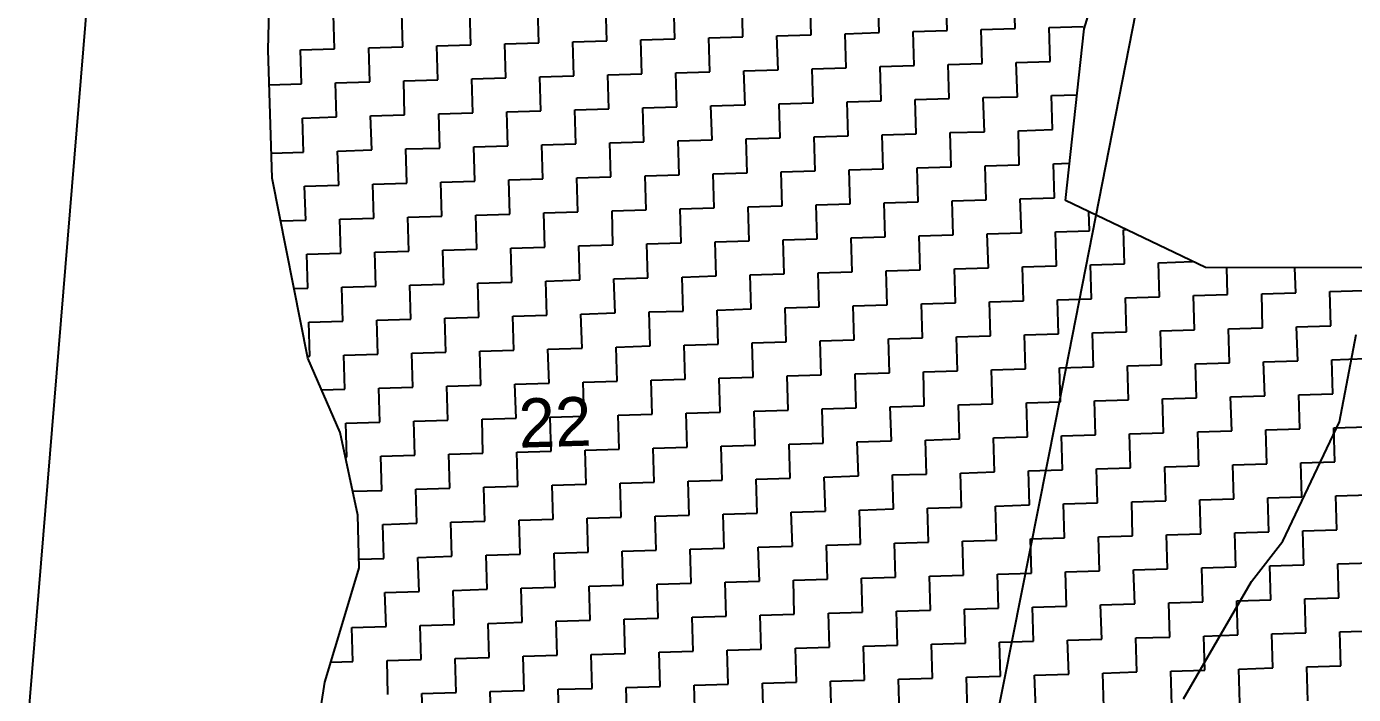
# Model space of a CAD drawing. Header units: metres. Extents: x 289662 to 290738, y 2016260 to 2018343.
# Drawn here: x 289923.1 to 290044.1, y 2017022.5 to 2017083.4 of the extents above; entities that cross this region are included whole.
import ezdxf
from ezdxf.enums import TextEntityAlignment as Align

# ---------------------------------------------------------------- set-up
doc = ezdxf.new("R2010")
doc.units = ezdxf.units.M
for name, color, linetype in [('LINE_WATER', 4, 'Continuous'), ('POLY_HATCH', 12, 'Continuous'), ('POLY_PARCEL', 6, 'Continuous'), ('TEXT_PARCEL', 7, 'Continuous'), ('V_BOUND_LINE', 7, 'Continuous')]:
    doc.layers.add(name, color=color, linetype=linetype)
doc.styles.add('TEXT_MAP', font='', dxfattribs={"height": 2.5})
doc.styles.get('TEXT_MAP').set_extended_font_data('Kruti Dev 050')

msp = doc.modelspace()

# ---------------------------------------------------------------- linework, layer by layer
at = {"layer": 'LINE_WATER'}
for p, q in [((290042.79, 2017047.32), (290044.32, 2017055.27)), ((290037.63, 2017036.43), (290042.79, 2017047.32)), ((290034.79, 2017032.76), (290037.63, 2017036.43)), ((290028.58, 2017022.05), (290034.79, 2017032.76))]:
    msp.add_line(p, q, dxfattribs=at)
at = {"layer": 'POLY_HATCH'}
for p, q in [((289945.15, 2017081.23), (289945.47, 2017093.63)), ((290019.53, 2017083.15), (290022.68, 2017093.65)), ((290017.83, 2017067.5), (290019.53, 2017083.15)), ((289945.5, 2017069.54), (289945.15, 2017081.23)), ((289948.75, 2017053.12), (289945.5, 2017069.54)), ((290030.59, 2017061.38), (290017.83, 2017067.5)), ((290044.9, 2017061.37), (290030.59, 2017061.38)), ((289951.71, 2017046.33), (289948.75, 2017053.12)), ((289953.31, 2017038.81), (289951.71, 2017046.33)), ((289953.45, 2017034), (289953.31, 2017038.81)), ((289952.2, 2017029.83), (289953.45, 2017034)), ((289950.32, 2017023.58), (289952.2, 2017029.83)), ((289948.59, 2017012.52), (289950.32, 2017023.58))]:
    msp.add_line(p, q, dxfattribs=at)
at = {"layer": 'POLY_HATCH', "linetype": 'Continuous'}
for p, q in [((290007.04, 2017082.98), (290006.95, 2017086.09)), ((290013.25, 2017083.17), (290013.16, 2017086.27)), ((289969.82, 2017081.87), (289969.73, 2017084.97)), ((289976.02, 2017082.05), (289975.93, 2017085.16)), ((289982.23, 2017082.24), (289982.13, 2017085.34)), ((289988.43, 2017082.43), (289988.34, 2017085.53)), ((289994.64, 2017082.61), (289994.54, 2017085.71)), ((290000.84, 2017082.8), (290000.75, 2017085.9)), ((289951.2, 2017081.31), (289951.11, 2017084.41)), ((289957.41, 2017081.5), (289957.32, 2017084.6)), ((289963.61, 2017081.68), (289963.52, 2017084.78)), ((289985.33, 2017082.33), (289988.43, 2017082.43)), ((289991.53, 2017082.52), (289994.64, 2017082.61)), ((289991.63, 2017079.42), (289991.53, 2017082.52)), ((289997.74, 2017082.7), (290000.84, 2017082.8)), ((289997.83, 2017079.6), (289997.74, 2017082.7)), ((290003.94, 2017082.89), (290007.04, 2017082.98)), ((290004.04, 2017079.79), (290003.94, 2017082.89)), ((290010.15, 2017083.08), (290013.25, 2017083.17)), ((290010.24, 2017079.97), (290010.15, 2017083.08)), ((290016.35, 2017083.26), (290019.45, 2017083.35)), ((290016.44, 2017080.16), (290016.35, 2017083.26)), ((289948.1, 2017081.22), (289951.2, 2017081.31)), ((289948.2, 2017078.12), (289948.1, 2017081.22)), ((289954.31, 2017081.4), (289957.41, 2017081.5)), ((289954.4, 2017078.3), (289954.31, 2017081.4)), ((289960.51, 2017081.59), (289963.61, 2017081.68)), ((289960.6, 2017078.49), (289960.51, 2017081.59)), ((289966.72, 2017081.78), (289969.82, 2017081.87)), ((289966.81, 2017078.67), (289966.72, 2017081.78)), ((289972.92, 2017081.96), (289976.02, 2017082.05)), ((289973.01, 2017078.86), (289972.92, 2017081.96)), ((289979.12, 2017082.15), (289982.23, 2017082.24)), ((289979.22, 2017079.04), (289979.12, 2017082.15)), ((289985.42, 2017079.23), (289985.33, 2017082.33)), ((290007.14, 2017079.88), (290010.24, 2017079.97)), ((290013.34, 2017080.07), (290016.44, 2017080.16)), ((290013.44, 2017076.96), (290013.34, 2017080.07)), ((289969.91, 2017078.77), (289973.01, 2017078.86)), ((289970, 2017075.66), (289969.91, 2017078.77)), ((289976.12, 2017078.95), (289979.22, 2017079.04)), ((289976.21, 2017075.85), (289976.12, 2017078.95)), ((289982.32, 2017079.14), (289985.42, 2017079.23)), ((289982.41, 2017076.04), (289982.32, 2017079.14)), ((289988.52, 2017079.32), (289991.63, 2017079.42)), ((289988.62, 2017076.22), (289988.52, 2017079.32)), ((289994.73, 2017079.51), (289997.83, 2017079.6)), ((289994.82, 2017076.41), (289994.73, 2017079.51)), ((290000.93, 2017079.7), (290004.04, 2017079.79)), ((290001.03, 2017076.59), (290000.93, 2017079.7)), ((290007.23, 2017076.78), (290007.14, 2017079.88)), ((289945.25, 2017078.03), (289948.2, 2017078.12)), ((289951.3, 2017078.21), (289954.4, 2017078.3)), ((289951.39, 2017075.11), (289951.3, 2017078.21)), ((289957.5, 2017078.39), (289960.6, 2017078.49)), ((289957.59, 2017075.29), (289957.5, 2017078.39)), ((289963.71, 2017078.58), (289966.81, 2017078.67)), ((289963.8, 2017075.48), (289963.71, 2017078.58)), ((289991.72, 2017076.31), (289994.82, 2017076.41)), ((289997.92, 2017076.5), (290001.03, 2017076.59)), ((289998.02, 2017073.4), (289997.92, 2017076.5)), ((290004.13, 2017076.69), (290007.23, 2017076.78)), ((290004.22, 2017073.58), (290004.13, 2017076.69)), ((290010.33, 2017076.87), (290013.44, 2017076.96)), ((290010.43, 2017073.77), (290010.33, 2017076.87)), ((290016.54, 2017077.06), (290018.87, 2017077.13)), ((290016.63, 2017073.96), (290016.54, 2017077.06)), ((289954.49, 2017075.2), (289957.59, 2017075.29)), ((289954.59, 2017072.1), (289954.49, 2017075.2)), ((289960.7, 2017075.39), (289963.8, 2017075.48)), ((289960.79, 2017072.28), (289960.7, 2017075.39)), ((289966.9, 2017075.57), (289970, 2017075.66)), ((289966.99, 2017072.47), (289966.9, 2017075.57)), ((289973.11, 2017075.76), (289976.21, 2017075.85)), ((289973.2, 2017072.65), (289973.11, 2017075.76)), ((289979.31, 2017075.94), (289982.41, 2017076.04)), ((289979.4, 2017072.84), (289979.31, 2017075.94)), ((289985.51, 2017076.13), (289988.62, 2017076.22)), ((289985.61, 2017073.03), (289985.51, 2017076.13)), ((289991.81, 2017073.21), (289991.72, 2017076.31)), ((289948.29, 2017075.01), (289951.39, 2017075.11)), ((289948.38, 2017071.91), (289948.29, 2017075.01)), ((290013.53, 2017073.86), (290016.63, 2017073.96)), ((289976.3, 2017072.75), (289979.4, 2017072.84)), ((289976.39, 2017069.65), (289976.3, 2017072.75)), ((289982.51, 2017072.93), (289985.61, 2017073.03)), ((289982.6, 2017069.83), (289982.51, 2017072.93)), ((289988.71, 2017073.12), (289991.81, 2017073.21)), ((289988.8, 2017070.02), (289988.71, 2017073.12)), ((289994.91, 2017073.3), (289998.02, 2017073.4)), ((289995.01, 2017070.2), (289994.91, 2017073.3)), ((290001.12, 2017073.49), (290004.22, 2017073.58)), ((290001.21, 2017070.39), (290001.12, 2017073.49)), ((290007.32, 2017073.68), (290010.43, 2017073.77)), ((290007.42, 2017070.57), (290007.32, 2017073.68)), ((290013.62, 2017070.76), (290013.53, 2017073.86)), ((289945.44, 2017071.82), (289948.38, 2017071.91)), ((289951.48, 2017072), (289954.59, 2017072.1)), ((289951.58, 2017068.9), (289951.48, 2017072)), ((289957.69, 2017072.19), (289960.79, 2017072.28)), ((289957.78, 2017069.09), (289957.69, 2017072.19)), ((289963.89, 2017072.38), (289966.99, 2017072.47)), ((289963.99, 2017069.27), (289963.89, 2017072.38)), ((289970.1, 2017072.56), (289973.2, 2017072.65)), ((289970.19, 2017069.46), (289970.1, 2017072.56)), ((289998.11, 2017070.3), (290001.21, 2017070.39)), ((290004.31, 2017070.48), (290007.42, 2017070.57)), ((290004.41, 2017067.38), (290004.31, 2017070.48)), ((290010.52, 2017070.67), (290013.62, 2017070.76)), ((290010.61, 2017067.56), (290010.52, 2017070.67)), ((290016.72, 2017070.85), (290018.2, 2017070.9)), ((290016.82, 2017067.75), (290016.72, 2017070.85)), ((289954.68, 2017068.99), (289957.78, 2017069.09)), ((289960.88, 2017069.18), (289963.99, 2017069.27)), ((289960.98, 2017066.08), (289960.88, 2017069.18)), ((289967.09, 2017069.37), (289970.19, 2017069.46)), ((289967.18, 2017066.26), (289967.09, 2017069.37)), ((289973.29, 2017069.55), (289976.39, 2017069.65)), ((289973.38, 2017066.45), (289973.29, 2017069.55)), ((289979.5, 2017069.74), (289982.6, 2017069.83)), ((289979.59, 2017066.64), (289979.5, 2017069.74)), ((289985.7, 2017069.92), (289988.8, 2017070.02)), ((289985.79, 2017066.82), (289985.7, 2017069.92)), ((289991.91, 2017070.11), (289995.01, 2017070.2)), ((289992, 2017067.01), (289991.91, 2017070.11)), ((289998.2, 2017067.19), (289998.11, 2017070.3)), ((289948.47, 2017068.81), (289951.58, 2017068.9)), ((289948.57, 2017065.71), (289948.47, 2017068.81)), ((289954.77, 2017065.89), (289954.68, 2017068.99)), ((289982.69, 2017066.73), (289985.79, 2017066.82)), ((289982.78, 2017063.63), (289982.69, 2017066.73)), ((289988.9, 2017066.91), (289992, 2017067.01)), ((289988.99, 2017063.81), (289988.9, 2017066.91)), ((289995.1, 2017067.1), (289998.2, 2017067.19)), ((289995.19, 2017064), (289995.1, 2017067.1)), ((290001.3, 2017067.29), (290004.41, 2017067.38)), ((290001.4, 2017064.18), (290001.3, 2017067.29)), ((290007.51, 2017067.47), (290010.61, 2017067.56)), ((290007.6, 2017064.37), (290007.51, 2017067.47)), ((290013.71, 2017067.66), (290016.82, 2017067.75)), ((290013.81, 2017064.56), (290013.71, 2017067.66)), ((289946.28, 2017065.64), (289948.57, 2017065.71)), ((289951.67, 2017065.8), (289954.77, 2017065.89)), ((289951.76, 2017062.7), (289951.67, 2017065.8)), ((289957.87, 2017065.99), (289960.98, 2017066.08)), ((289957.97, 2017062.88), (289957.87, 2017065.99)), ((289964.08, 2017066.17), (289967.18, 2017066.26)), ((289964.17, 2017063.07), (289964.08, 2017066.17)), ((289970.28, 2017066.36), (289973.38, 2017066.45)), ((289970.38, 2017063.25), (289970.28, 2017066.36)), ((289976.49, 2017066.54), (289979.59, 2017066.64)), ((289976.58, 2017063.44), (289976.49, 2017066.54)), ((290020.01, 2017064.74), (290019.96, 2017066.47)), ((290004.5, 2017064.28), (290007.6, 2017064.37)), ((290004.59, 2017061.17), (290004.5, 2017064.28)), ((290010.7, 2017064.46), (290013.81, 2017064.56)), ((290010.8, 2017061.36), (290010.7, 2017064.46)), ((290016.91, 2017064.65), (290020.01, 2017064.74)), ((290017, 2017061.55), (290016.91, 2017064.65)), ((290023.11, 2017064.83), (290023.36, 2017064.84)), ((290023.21, 2017061.73), (290023.11, 2017064.83)), ((289961.07, 2017062.98), (289964.17, 2017063.07)), ((289967.27, 2017063.16), (289970.38, 2017063.25)), ((289967.37, 2017060.06), (289967.27, 2017063.16)), ((289973.48, 2017063.35), (289976.58, 2017063.44)), ((289973.57, 2017060.25), (289973.48, 2017063.35)), ((289979.68, 2017063.53), (289982.78, 2017063.63)), ((289979.77, 2017060.43), (289979.68, 2017063.53)), ((289985.89, 2017063.72), (289988.99, 2017063.81)), ((289985.98, 2017060.62), (289985.89, 2017063.72)), ((289992.09, 2017063.91), (289995.19, 2017064)), ((289992.18, 2017060.8), (289992.09, 2017063.91)), ((289998.3, 2017064.09), (290001.4, 2017064.18)), ((289998.39, 2017060.99), (289998.3, 2017064.09)), ((289948.66, 2017062.6), (289951.76, 2017062.7)), ((289948.75, 2017059.5), (289948.66, 2017062.6)), ((289954.86, 2017062.79), (289957.97, 2017062.88)), ((289954.96, 2017059.69), (289954.86, 2017062.79)), ((289961.16, 2017059.87), (289961.07, 2017062.98)), ((290026.31, 2017061.82), (290029.41, 2017061.92)), ((290029.41, 2017061.92), (290029.41, 2017061.94)), ((289989.08, 2017060.71), (289992.18, 2017060.8)), ((289989.17, 2017057.61), (289989.08, 2017060.71)), ((289995.29, 2017060.9), (289998.39, 2017060.99)), ((289995.38, 2017057.79), (289995.29, 2017060.9)), ((290001.49, 2017061.08), (290004.59, 2017061.17)), ((290001.58, 2017057.98), (290001.49, 2017061.08)), ((290007.7, 2017061.27), (290010.8, 2017061.36)), ((290007.79, 2017058.17), (290007.7, 2017061.27)), ((290013.9, 2017061.45), (290017, 2017061.55)), ((290013.99, 2017058.35), (290013.9, 2017061.45)), ((290020.1, 2017061.64), (290023.21, 2017061.73)), ((290020.2, 2017058.54), (290020.1, 2017061.64)), ((290026.4, 2017058.72), (290026.31, 2017061.82)), ((290032.61, 2017058.91), (290032.53, 2017061.38)), ((290038.81, 2017059.09), (290038.74, 2017061.37)), ((289947.5, 2017059.46), (289948.75, 2017059.5)), ((289951.85, 2017059.6), (289954.96, 2017059.69)), ((289951.95, 2017056.49), (289951.85, 2017059.6)), ((289958.06, 2017059.78), (289961.16, 2017059.87)), ((289958.15, 2017056.68), (289958.06, 2017059.78)), ((289964.26, 2017059.97), (289967.37, 2017060.06)), ((289964.36, 2017056.86), (289964.26, 2017059.97)), ((289970.47, 2017060.15), (289973.57, 2017060.25)), ((289970.56, 2017057.05), (289970.47, 2017060.15)), ((289976.67, 2017060.34), (289979.77, 2017060.43)), ((289976.77, 2017057.24), (289976.67, 2017060.34)), ((289982.88, 2017060.52), (289985.98, 2017060.62)), ((289982.97, 2017057.42), (289982.88, 2017060.52)), ((290010.89, 2017058.26), (290013.99, 2017058.35)), ((290010.98, 2017055.16), (290010.89, 2017058.26)), ((290017.09, 2017058.44), (290020.2, 2017058.54)), ((290017.19, 2017055.34), (290017.09, 2017058.44)), ((290023.3, 2017058.63), (290026.4, 2017058.72)), ((290023.39, 2017055.53), (290023.3, 2017058.63)), ((290029.5, 2017058.82), (290032.61, 2017058.91)), ((290029.6, 2017055.71), (290029.5, 2017058.82)), ((290035.71, 2017059), (290038.81, 2017059.09)), ((290035.8, 2017055.9), (290035.71, 2017059)), ((290041.91, 2017059.19), (290045.01, 2017059.28)), ((290042.01, 2017056.08), (290041.91, 2017059.19)), ((289967.46, 2017056.96), (289970.56, 2017057.05)), ((289973.66, 2017057.14), (289976.77, 2017057.24)), ((289973.76, 2017054.04), (289973.66, 2017057.14)), ((289979.87, 2017057.33), (289982.97, 2017057.42)), ((289979.96, 2017054.23), (289979.87, 2017057.33)), ((289986.07, 2017057.51), (289989.17, 2017057.61)), ((289986.17, 2017054.41), (289986.07, 2017057.51)), ((289992.28, 2017057.7), (289995.38, 2017057.79)), ((289992.37, 2017054.6), (289992.28, 2017057.7)), ((289998.48, 2017057.89), (290001.58, 2017057.98)), ((289998.57, 2017054.78), (289998.48, 2017057.89)), ((290004.69, 2017058.07), (290007.79, 2017058.17)), ((290004.78, 2017054.97), (290004.69, 2017058.07)), ((289948.85, 2017056.4), (289951.95, 2017056.49)), ((289948.94, 2017053.3), (289948.85, 2017056.4)), ((289955.05, 2017056.59), (289958.15, 2017056.68)), ((289955.14, 2017053.48), (289955.05, 2017056.59)), ((289961.25, 2017056.77), (289964.36, 2017056.86)), ((289961.35, 2017053.67), (289961.25, 2017056.77)), ((289967.55, 2017053.86), (289967.46, 2017056.96)), ((290032.7, 2017055.81), (290035.8, 2017055.9)), ((290032.79, 2017052.7), (290032.7, 2017055.81)), ((290038.9, 2017055.99), (290042.01, 2017056.08)), ((290039, 2017052.89), (290038.9, 2017055.99)), ((289989.27, 2017054.51), (289992.37, 2017054.6)), ((289995.47, 2017054.69), (289998.57, 2017054.78)), ((289995.56, 2017051.59), (289995.47, 2017054.69)), ((290001.68, 2017054.88), (290004.78, 2017054.97)), ((290001.77, 2017051.77), (290001.68, 2017054.88)), ((290007.88, 2017055.06), (290010.98, 2017055.16)), ((290007.97, 2017051.96), (290007.88, 2017055.06)), ((290014.09, 2017055.25), (290017.19, 2017055.34)), ((290014.18, 2017052.15), (290014.09, 2017055.25)), ((290020.29, 2017055.43), (290023.39, 2017055.53)), ((290020.38, 2017052.33), (290020.29, 2017055.43)), ((290026.49, 2017055.62), (290029.6, 2017055.71)), ((290026.59, 2017052.52), (290026.49, 2017055.62)), ((289952.04, 2017053.39), (289955.14, 2017053.48)), ((289952.13, 2017050.29), (289952.04, 2017053.39)), ((289958.25, 2017053.58), (289961.35, 2017053.67)), ((289958.34, 2017050.47), (289958.25, 2017053.58)), ((289964.45, 2017053.76), (289967.55, 2017053.86)), ((289964.54, 2017050.66), (289964.45, 2017053.76)), ((289970.65, 2017053.95), (289973.76, 2017054.04)), ((289970.75, 2017050.85), (289970.65, 2017053.95)), ((289976.86, 2017054.13), (289979.96, 2017054.23)), ((289976.95, 2017051.03), (289976.86, 2017054.13)), ((289983.06, 2017054.32), (289986.17, 2017054.41)), ((289983.16, 2017051.22), (289983.06, 2017054.32)), ((289989.36, 2017051.4), (289989.27, 2017054.51)), ((289948.72, 2017053.29), (289948.94, 2017053.3)), ((290017.28, 2017052.24), (290020.38, 2017052.33)), ((290017.37, 2017049.14), (290017.28, 2017052.24)), ((290023.48, 2017052.43), (290026.59, 2017052.52)), ((290023.58, 2017049.32), (290023.48, 2017052.43)), ((290029.69, 2017052.61), (290032.79, 2017052.7)), ((290029.78, 2017049.51), (290029.69, 2017052.61)), ((290035.89, 2017052.8), (290039, 2017052.89)), ((290035.99, 2017049.69), (290035.89, 2017052.8)), ((290042.1, 2017052.98), (290045.2, 2017053.08)), ((290042.19, 2017049.88), (290042.1, 2017052.98)), ((289973.85, 2017050.94), (289976.95, 2017051.03)), ((289980.05, 2017051.12), (289983.16, 2017051.22)), ((289980.15, 2017048.02), (289980.05, 2017051.12)), ((289986.26, 2017051.31), (289989.36, 2017051.4)), ((289986.35, 2017048.21), (289986.26, 2017051.31)), ((289992.46, 2017051.5), (289995.56, 2017051.59)), ((289992.56, 2017048.39), (289992.46, 2017051.5)), ((289998.67, 2017051.68), (290001.77, 2017051.77)), ((289998.76, 2017048.58), (289998.67, 2017051.68)), ((290004.87, 2017051.87), (290007.97, 2017051.96)), ((290004.96, 2017048.77), (290004.87, 2017051.87)), ((290011.08, 2017052.05), (290014.18, 2017052.15)), ((290011.17, 2017048.95), (290011.08, 2017052.05)), ((289950.01, 2017050.23), (289952.13, 2017050.29)), ((289955.24, 2017050.38), (289958.34, 2017050.47)), ((289955.33, 2017047.28), (289955.24, 2017050.38)), ((289961.44, 2017050.57), (289964.54, 2017050.66)), ((289961.53, 2017047.47), (289961.44, 2017050.57)), ((289967.64, 2017050.75), (289970.75, 2017050.85)), ((289967.74, 2017047.65), (289967.64, 2017050.75)), ((289973.94, 2017047.84), (289973.85, 2017050.94)), ((290039.09, 2017049.79), (290042.19, 2017049.88)), ((290039.18, 2017046.69), (290039.09, 2017049.79)), ((289995.66, 2017048.49), (289998.76, 2017048.58)), ((290001.86, 2017048.67), (290004.96, 2017048.77)), ((290001.96, 2017045.57), (290001.86, 2017048.67)), ((290008.07, 2017048.86), (290011.17, 2017048.95)), ((290008.16, 2017045.76), (290008.07, 2017048.86)), ((290014.27, 2017049.04), (290017.37, 2017049.14)), ((290014.36, 2017045.94), (290014.27, 2017049.04)), ((290020.48, 2017049.23), (290023.58, 2017049.32)), ((290020.57, 2017046.13), (290020.48, 2017049.23)), ((290026.68, 2017049.42), (290029.78, 2017049.51)), ((290026.77, 2017046.31), (290026.68, 2017049.42)), ((290032.88, 2017049.6), (290035.99, 2017049.69)), ((290032.98, 2017046.5), (290032.88, 2017049.6)), ((289958.43, 2017047.37), (289961.53, 2017047.47)), ((289958.52, 2017044.27), (289958.43, 2017047.37)), ((289964.64, 2017047.56), (289967.74, 2017047.65)), ((289964.73, 2017044.46), (289964.64, 2017047.56)), ((289970.84, 2017047.74), (289973.94, 2017047.84)), ((289970.93, 2017044.64), (289970.84, 2017047.74)), ((289977.04, 2017047.93), (289980.15, 2017048.02)), ((289977.14, 2017044.83), (289977.04, 2017047.93)), ((289983.25, 2017048.12), (289986.35, 2017048.21)), ((289983.34, 2017045.01), (289983.25, 2017048.12)), ((289989.45, 2017048.3), (289992.56, 2017048.39)), ((289989.55, 2017045.2), (289989.45, 2017048.3)), ((289995.75, 2017045.38), (289995.66, 2017048.49)), ((289952.23, 2017047.19), (289955.33, 2017047.28)), ((289952.32, 2017044.08), (289952.23, 2017047.19)), ((290017.47, 2017046.03), (290020.57, 2017046.13)), ((290023.67, 2017046.22), (290026.77, 2017046.31)), ((290023.76, 2017043.12), (290023.67, 2017046.22)), ((290029.88, 2017046.41), (290032.98, 2017046.5)), ((290029.97, 2017043.3), (290029.88, 2017046.41)), ((290036.08, 2017046.59), (290039.18, 2017046.69)), ((290036.17, 2017043.49), (290036.08, 2017046.59)), ((290042.28, 2017046.78), (290045.39, 2017046.87)), ((290042.38, 2017043.68), (290042.28, 2017046.78)), ((289980.24, 2017044.92), (289983.34, 2017045.01)), ((289980.33, 2017041.82), (289980.24, 2017044.92)), ((289986.44, 2017045.11), (289989.55, 2017045.2)), ((289986.54, 2017042), (289986.44, 2017045.11)), ((289992.65, 2017045.29), (289995.75, 2017045.38)), ((289992.74, 2017042.19), (289992.65, 2017045.29)), ((289998.85, 2017045.48), (290001.96, 2017045.57)), ((289998.95, 2017042.38), (289998.85, 2017045.48)), ((290005.06, 2017045.66), (290008.16, 2017045.76)), ((290005.15, 2017042.56), (290005.06, 2017045.66)), ((290011.26, 2017045.85), (290014.36, 2017045.94)), ((290011.35, 2017042.75), (290011.26, 2017045.85)), ((290017.56, 2017042.93), (290017.47, 2017046.03)), ((289952.19, 2017044.08), (289952.32, 2017044.08)), ((289955.42, 2017044.18), (289958.52, 2017044.27)), ((289955.51, 2017041.07), (289955.42, 2017044.18)), ((289961.63, 2017044.36), (289964.73, 2017044.46)), ((289961.72, 2017041.26), (289961.63, 2017044.36)), ((289967.83, 2017044.55), (289970.93, 2017044.64)), ((289967.92, 2017041.45), (289967.83, 2017044.55)), ((289974.03, 2017044.73), (289977.14, 2017044.83)), ((289974.13, 2017041.63), (289974.03, 2017044.73)), ((290002.05, 2017042.47), (290005.15, 2017042.56)), ((290008.25, 2017042.65), (290011.35, 2017042.75)), ((290008.35, 2017039.55), (290008.25, 2017042.65)), ((290014.46, 2017042.84), (290017.56, 2017042.93)), ((290014.55, 2017039.74), (290014.46, 2017042.84)), ((290020.66, 2017043.03), (290023.76, 2017043.12)), ((290020.75, 2017039.92), (290020.66, 2017043.03)), ((290026.87, 2017043.21), (290029.97, 2017043.3)), ((290026.96, 2017040.11), (290026.87, 2017043.21)), ((290033.07, 2017043.4), (290036.17, 2017043.49)), ((290033.16, 2017040.29), (290033.07, 2017043.4)), ((290039.27, 2017043.58), (290042.38, 2017043.68)), ((290039.37, 2017040.48), (290039.27, 2017043.58)), ((289964.82, 2017041.35), (289967.92, 2017041.45)), ((289964.91, 2017038.25), (289964.82, 2017041.35)), ((289971.03, 2017041.54), (289974.13, 2017041.63)), ((289971.12, 2017038.44), (289971.03, 2017041.54)), ((289977.23, 2017041.73), (289980.33, 2017041.82)), ((289977.32, 2017038.62), (289977.23, 2017041.73)), ((289983.43, 2017041.91), (289986.54, 2017042)), ((289983.53, 2017038.81), (289983.43, 2017041.91)), ((289989.64, 2017042.1), (289992.74, 2017042.19)), ((289989.73, 2017038.99), (289989.64, 2017042.1)), ((289995.84, 2017042.28), (289998.95, 2017042.38)), ((289995.94, 2017039.18), (289995.84, 2017042.28)), ((290002.14, 2017039.37), (290002.05, 2017042.47)), ((289952.84, 2017040.99), (289955.51, 2017041.07)), ((289958.62, 2017041.17), (289961.72, 2017041.26)), ((289958.71, 2017038.07), (289958.62, 2017041.17)), ((290023.86, 2017040.02), (290026.96, 2017040.11)), ((290030.06, 2017040.2), (290033.16, 2017040.29)), ((290030.15, 2017037.1), (290030.06, 2017040.2)), ((290036.27, 2017040.39), (290039.37, 2017040.48)), ((290036.36, 2017037.29), (290036.27, 2017040.39)), ((290042.47, 2017040.57), (290045.57, 2017040.67)), ((290042.56, 2017037.47), (290042.47, 2017040.57)), ((289986.63, 2017038.9), (289989.73, 2017038.99)), ((289986.72, 2017035.8), (289986.63, 2017038.9)), ((289992.83, 2017039.09), (289995.94, 2017039.18)), ((289992.93, 2017035.99), (289992.83, 2017039.09)), ((289999.04, 2017039.27), (290002.14, 2017039.37)), ((289999.13, 2017036.17), (289999.04, 2017039.27)), ((290005.24, 2017039.46), (290008.35, 2017039.55)), ((290005.34, 2017036.36), (290005.24, 2017039.46)), ((290011.45, 2017039.64), (290014.55, 2017039.74)), ((290011.54, 2017036.54), (290011.45, 2017039.64)), ((290017.65, 2017039.83), (290020.75, 2017039.92)), ((290017.75, 2017036.73), (290017.65, 2017039.83)), ((290023.95, 2017036.91), (290023.86, 2017040.02)), ((289955.61, 2017037.97), (289958.71, 2017038.07)), ((289955.7, 2017034.87), (289955.61, 2017037.97)), ((289961.81, 2017038.16), (289964.91, 2017038.25)), ((289961.9, 2017035.06), (289961.81, 2017038.16)), ((289968.02, 2017038.34), (289971.12, 2017038.44)), ((289968.11, 2017035.24), (289968.02, 2017038.34)), ((289974.22, 2017038.53), (289977.32, 2017038.62)), ((289974.31, 2017035.43), (289974.22, 2017038.53)), ((289980.43, 2017038.72), (289983.53, 2017038.81)), ((289980.52, 2017035.61), (289980.43, 2017038.72)), ((290008.44, 2017036.45), (290011.54, 2017036.54)), ((290008.53, 2017033.35), (290008.44, 2017036.45)), ((290014.64, 2017036.64), (290017.75, 2017036.73)), ((290014.74, 2017033.53), (290014.64, 2017036.64)), ((290020.85, 2017036.82), (290023.95, 2017036.91)), ((290020.94, 2017033.72), (290020.85, 2017036.82)), ((290027.05, 2017037.01), (290030.15, 2017037.1)), ((290027.14, 2017033.9), (290027.05, 2017037.01)), ((290033.26, 2017037.19), (290036.36, 2017037.29)), ((290033.35, 2017034.09), (290033.26, 2017037.19)), ((290039.46, 2017037.38), (290042.56, 2017037.47)), ((290039.55, 2017034.28), (290039.46, 2017037.38)), ((289965.01, 2017035.15), (289968.11, 2017035.24)), ((289971.21, 2017035.33), (289974.31, 2017035.43)), ((289971.3, 2017032.23), (289971.21, 2017035.33)), ((289977.42, 2017035.52), (289980.52, 2017035.61)), ((289977.51, 2017032.42), (289977.42, 2017035.52)), ((289983.62, 2017035.71), (289986.72, 2017035.8)), ((289983.71, 2017032.6), (289983.62, 2017035.71)), ((289989.82, 2017035.89), (289992.93, 2017035.99)), ((289989.92, 2017032.79), (289989.82, 2017035.89)), ((289996.03, 2017036.08), (289999.13, 2017036.17)), ((289996.12, 2017032.98), (289996.03, 2017036.08)), ((290002.23, 2017036.26), (290005.34, 2017036.36)), ((290002.33, 2017033.16), (290002.23, 2017036.26)), ((289953.43, 2017034.8), (289955.7, 2017034.87)), ((289958.8, 2017034.96), (289961.9, 2017035.06)), ((289958.9, 2017031.86), (289958.8, 2017034.96)), ((289965.1, 2017032.05), (289965.01, 2017035.15)), ((290030.25, 2017034), (290033.35, 2017034.09)), ((290036.45, 2017034.18), (290039.55, 2017034.28)), ((290036.54, 2017031.08), (290036.45, 2017034.18)), ((290042.66, 2017034.37), (290045.76, 2017034.46)), ((290042.75, 2017031.27), (290042.66, 2017034.37)), ((289993.02, 2017032.88), (289996.12, 2017032.98)), ((289993.11, 2017029.78), (289993.02, 2017032.88)), ((289999.22, 2017033.07), (290002.33, 2017033.16)), ((289999.32, 2017029.97), (289999.22, 2017033.07)), ((290005.43, 2017033.25), (290008.53, 2017033.35)), ((290005.52, 2017030.15), (290005.43, 2017033.25)), ((290011.63, 2017033.44), (290014.74, 2017033.53)), ((290011.73, 2017030.34), (290011.63, 2017033.44)), ((290017.84, 2017033.63), (290020.94, 2017033.72)), ((290017.93, 2017030.52), (290017.84, 2017033.63)), ((290024.04, 2017033.81), (290027.14, 2017033.9)), ((290024.14, 2017030.71), (290024.04, 2017033.81)), ((290030.34, 2017030.9), (290030.25, 2017034)), ((289955.79, 2017031.77), (289958.9, 2017031.86)), ((289955.89, 2017028.67), (289955.79, 2017031.77)), ((289962, 2017031.95), (289965.1, 2017032.05)), ((289962.09, 2017028.85), (289962, 2017031.95)), ((289968.2, 2017032.14), (289971.3, 2017032.23)), ((289968.29, 2017029.04), (289968.2, 2017032.14)), ((289974.41, 2017032.33), (289977.51, 2017032.42)), ((289974.5, 2017029.22), (289974.41, 2017032.33)), ((289980.61, 2017032.51), (289983.71, 2017032.6)), ((289980.7, 2017029.41), (289980.61, 2017032.51)), ((289986.82, 2017032.7), (289989.92, 2017032.79)), ((289986.91, 2017029.59), (289986.82, 2017032.7)), ((290014.83, 2017030.43), (290017.93, 2017030.52)), ((290014.92, 2017027.33), (290014.83, 2017030.43)), ((290021.03, 2017030.62), (290024.14, 2017030.71)), ((290021.13, 2017027.51), (290021.03, 2017030.62)), ((290027.24, 2017030.8), (290030.34, 2017030.9)), ((290027.33, 2017027.7), (290027.24, 2017030.8)), ((290033.44, 2017030.99), (290036.54, 2017031.08)), ((290033.53, 2017027.89), (290033.44, 2017030.99)), ((290039.65, 2017031.17), (290042.75, 2017031.27)), ((290039.74, 2017028.07), (290039.65, 2017031.17)), ((289971.4, 2017029.13), (289974.5, 2017029.22)), ((289977.6, 2017029.32), (289980.7, 2017029.41)), ((289977.69, 2017026.21), (289977.6, 2017029.32)), ((289983.81, 2017029.5), (289986.91, 2017029.59)), ((289983.9, 2017026.4), (289983.81, 2017029.5)), ((289990.01, 2017029.69), (289993.11, 2017029.78)), ((289990.1, 2017026.59), (289990.01, 2017029.69)), ((289996.22, 2017029.87), (289999.32, 2017029.97)), ((289996.31, 2017026.77), (289996.22, 2017029.87)), ((290002.42, 2017030.06), (290005.52, 2017030.15)), ((290002.51, 2017026.96), (290002.42, 2017030.06)), ((290008.62, 2017030.25), (290011.73, 2017030.34)), ((290008.72, 2017027.14), (290008.62, 2017030.25)), ((289952.78, 2017028.57), (289955.89, 2017028.67)), ((289952.88, 2017025.47), (289952.78, 2017028.57)), ((289958.99, 2017028.76), (289962.09, 2017028.85)), ((289959.08, 2017025.66), (289958.99, 2017028.76)), ((289965.19, 2017028.94), (289968.29, 2017029.04)), ((289965.29, 2017025.84), (289965.19, 2017028.94)), ((289971.49, 2017026.03), (289971.4, 2017029.13)), ((290036.64, 2017027.98), (290039.74, 2017028.07)), ((290036.73, 2017024.88), (290036.64, 2017027.98)), ((290042.84, 2017028.16), (290045.94, 2017028.26)), ((290042.93, 2017025.06), (290042.84, 2017028.16)), ((289993.21, 2017026.68), (289996.31, 2017026.77)), ((289999.41, 2017026.86), (290002.51, 2017026.96)), ((289999.5, 2017023.76), (289999.41, 2017026.86)), ((290005.61, 2017027.05), (290008.72, 2017027.14)), ((290005.71, 2017023.95), (290005.61, 2017027.05)), ((290011.82, 2017027.24), (290014.92, 2017027.33)), ((290011.91, 2017024.13), (290011.82, 2017027.24)), ((290018.02, 2017027.42), (290021.13, 2017027.51)), ((290018.12, 2017024.32), (290018.02, 2017027.42)), ((290024.23, 2017027.61), (290027.33, 2017027.7)), ((290024.32, 2017024.51), (290024.23, 2017027.61)), ((290030.43, 2017027.79), (290033.53, 2017027.89)), ((290030.53, 2017024.69), (290030.43, 2017027.79)), ((289955.98, 2017025.56), (289959.08, 2017025.66)), ((289956.07, 2017022.46), (289955.98, 2017025.56)), ((289962.18, 2017025.75), (289965.29, 2017025.84)), ((289962.28, 2017022.65), (289962.18, 2017025.75)), ((289968.39, 2017025.94), (289971.49, 2017026.03)), ((289968.48, 2017022.83), (289968.39, 2017025.94)), ((289974.59, 2017026.12), (289977.69, 2017026.21)), ((289974.69, 2017023.02), (289974.59, 2017026.12)), ((289980.8, 2017026.31), (289983.9, 2017026.4)), ((289980.89, 2017023.2), (289980.8, 2017026.31)), ((289987, 2017026.49), (289990.1, 2017026.59)), ((289987.09, 2017023.39), (289987, 2017026.49)), ((289993.3, 2017023.58), (289993.21, 2017026.68)), ((289950.87, 2017025.41), (289952.88, 2017025.47)), ((290021.22, 2017024.41), (290024.32, 2017024.51)), ((290021.31, 2017021.31), (290021.22, 2017024.41)), ((290027.42, 2017024.6), (290030.53, 2017024.69)), ((290027.52, 2017021.5), (290027.42, 2017024.6)), ((290033.63, 2017024.78), (290036.73, 2017024.88)), ((290033.72, 2017021.68), (290033.63, 2017024.78)), ((290039.83, 2017024.97), (290042.93, 2017025.06)), ((290039.93, 2017021.87), (290039.83, 2017024.97)), ((289977.79, 2017023.11), (289980.89, 2017023.2)), ((289983.99, 2017023.3), (289987.09, 2017023.39)), ((289984.08, 2017020.2), (289983.99, 2017023.3)), ((289990.2, 2017023.48), (289993.3, 2017023.58)), ((289990.29, 2017020.38), (289990.2, 2017023.48)), ((289996.4, 2017023.67), (289999.5, 2017023.76)), ((289996.49, 2017020.57), (289996.4, 2017023.67)), ((290002.61, 2017023.85), (290005.71, 2017023.95)), ((290002.7, 2017020.75), (290002.61, 2017023.85)), ((290008.81, 2017024.04), (290011.91, 2017024.13)), ((290008.9, 2017020.94), (290008.81, 2017024.04)), ((290015.01, 2017024.23), (290018.12, 2017024.32)), ((290015.11, 2017021.12), (290015.01, 2017024.23)), ((289959.17, 2017022.55), (289962.28, 2017022.65)), ((289959.27, 2017019.45), (289959.17, 2017022.55)), ((289965.38, 2017022.74), (289968.48, 2017022.83)), ((289965.47, 2017019.64), (289965.38, 2017022.74)), ((289971.58, 2017022.93), (289974.69, 2017023.02)), ((289971.68, 2017019.82), (289971.58, 2017022.93)), ((289977.88, 2017020.01), (289977.79, 2017023.11))]:
    msp.add_line(p, q, dxfattribs=at)
at = {"layer": 'POLY_PARCEL'}
for p, q in [((290030.4, 2017116.14), (290016.93, 2017047.39)), ((290016.93, 2017047.39), (290008.98, 2017007.39))]:
    msp.add_line(p, q, dxfattribs=at)
at = {"layer": 'V_BOUND_LINE'}
msp.add_line((289923.12, 2017018.38), (289929.54, 2017096.23), dxfattribs=at)

# ---------------------------------------------------------------- texts
at = {"layer": 'TEXT_PARCEL', "style": 'TEXT_MAP'}
msp.add_text('22', height=4.469, rotation=1.7152, dxfattribs=at).set_placement((289971.29, 2017047.32), align=Align.MIDDLE)

doc.saveas('drawing.dxf')
